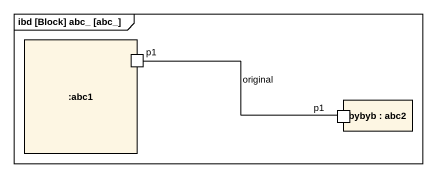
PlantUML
@startuml
mainframe ibd [Block] abc_ [abc_]
rectangle ":abc1" as abc1 {
  port p1
}
rectangle "bybyb : abc2" as bybyb {
  port "p1" as p1_2
}
p1_2 -left- p1 : original
@enduml
